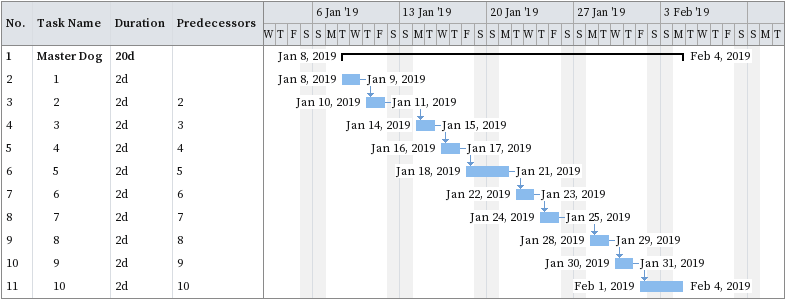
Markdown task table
| ID | Level | Task | Duration | Start | Finish | Predecessors |
|---|---|---|---|---|---|---|
| 1 | 1 | **Master Dog** | 20d | 2019-01-08 | 2019-02-04 |  |
| 2 | 2 | 1 | 2d | 2019-01-08 | 2019-01-09 |  |
| 3 | 2 | 2 | 2d | 2019-01-10 | 2019-01-11 | 2 |
| 4 | 2 | 3 | 2d | 2019-01-14 | 2019-01-15 | 3 |
| 5 | 2 | 4 | 2d | 2019-01-16 | 2019-01-17 | 4 |
| 6 | 2 | 5 | 2d | 2019-01-18 | 2019-01-21 | 5 |
| 7 | 2 | 6 | 2d | 2019-01-22 | 2019-01-23 | 6 |
| 8 | 2 | 7 | 2d | 2019-01-24 | 2019-01-25 | 7 |
| 9 | 2 | 8 | 2d | 2019-01-28 | 2019-01-29 | 8 |
| 10 | 2 | 9 | 2d | 2019-01-30 | 2019-01-31 | 9 |
| 11 | 2 | 10 | 2d | 2019-02-01 | 2019-02-04 | 10 |
